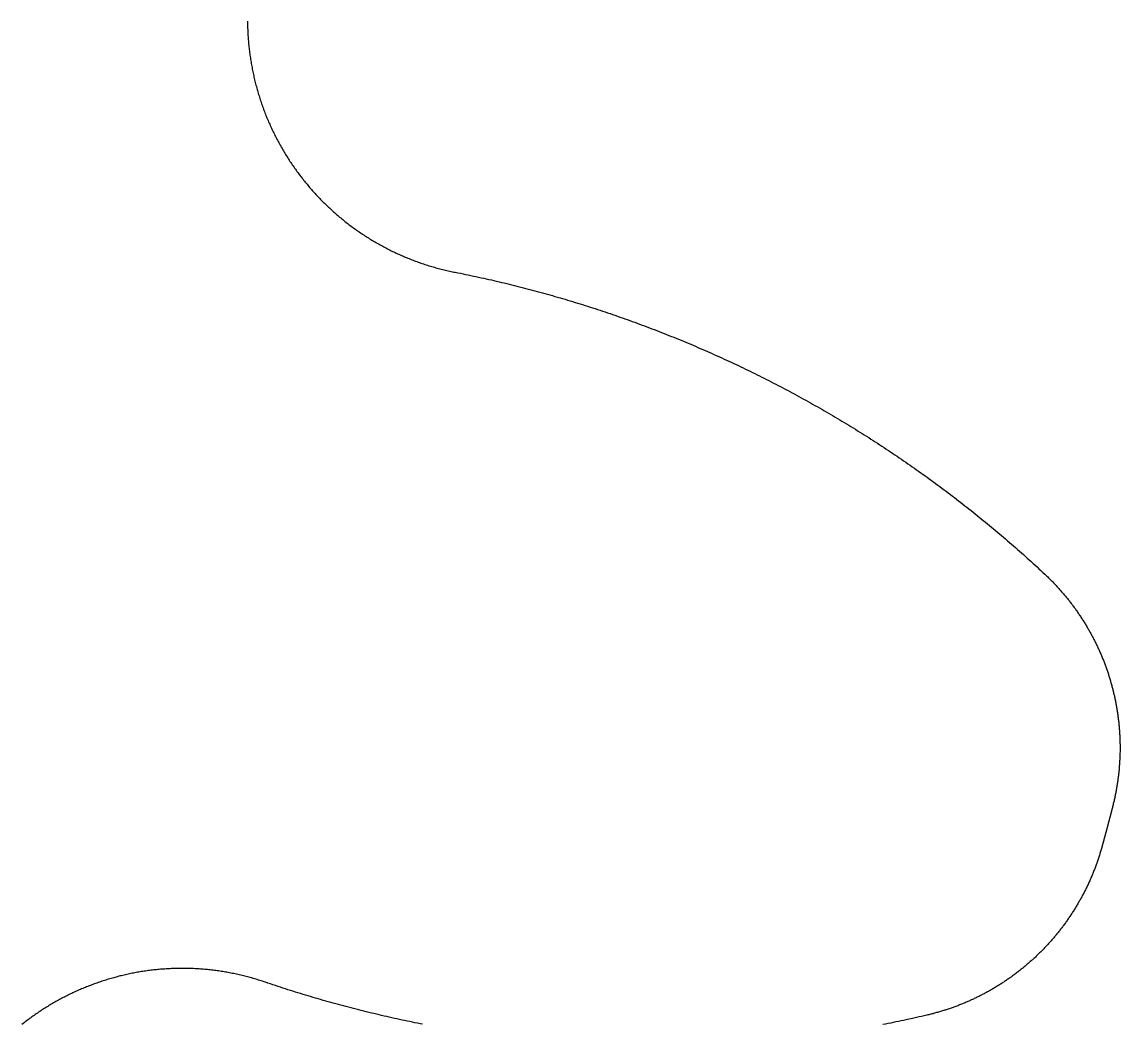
# Model space of a CAD drawing. Header units: millimetres. Extents: x 0 to 300, y 0 to 160.
# Drawn here: x 176.836 to 180.531, y 133.776 to 137.147 of the extents above; entities that cross this region are included whole.
import ezdxf

# ---------------------------------------------------------------- set-up
doc = ezdxf.new("R2010")
doc.units = ezdxf.units.MM
doc.header["$MEASUREMENT"] = 0
doc.layers.add('Layer 1', color=1, linetype='Continuous', true_color=0xff0000)

msp = doc.modelspace()

# ---------------------------------------------------------------- linework, layer by layer
at = {"layer": 'Layer 1'}
for points in [[(177.5948, 137.1498), (177.5948, 137.145), (177.5949, 137.1402), (177.595, 137.1353), (177.5951, 137.1305), (177.5952, 137.1257), (177.5954, 137.1209), (177.5956, 137.1161), (177.5958, 137.1113), (177.5961, 137.1065), (177.5964, 137.1017), (177.5967, 137.0969), (177.597, 137.0921), (177.5974, 137.0873), (177.5977, 137.0826), (177.5982, 137.0778), (177.5986, 137.073), (177.599, 137.0683), (177.5995, 137.0636), (177.6, 137.0588), (177.6006, 137.0541), (177.6011, 137.0494), (177.6017, 137.0447), (177.6023, 137.04), (177.603, 137.0353), (177.6036, 137.0306), (177.6043, 137.0259), (177.605, 137.0212), (177.6058, 137.0165), (177.6066, 137.0119), (177.6073, 137.0072), (177.6082, 137.0026), (177.609, 136.9979), (177.6099, 136.9933), (177.6107, 136.9887), (177.6117, 136.9841), (177.6126, 136.9795), (177.6136, 136.9749), (177.6145, 136.9703), (177.6155, 136.9657), (177.6166, 136.9611), (177.6176, 136.9566), (177.6187, 136.952), (177.6198, 136.9474), (177.621, 136.9429), (177.6221, 136.9384), (177.6233, 136.9339), (177.6245, 136.9293), (177.6257, 136.9248), (177.627, 136.9203), (177.6282, 136.9159), (177.6295, 136.9114), (177.6309, 136.9069), (177.6322, 136.9025), (177.6336, 136.898), (177.635, 136.8936), (177.6364, 136.8892), (177.6378, 136.8847), (177.6393, 136.8803), (177.6408, 136.8759), (177.6423, 136.8715), (177.6438, 136.8672), (177.6453, 136.8628), (177.6469, 136.8584), (177.6485, 136.8541), (177.6501, 136.8498), (177.6518, 136.8454), (177.6534, 136.8411), (177.6551, 136.8368), (177.6568, 136.8325), (177.6586, 136.8282), (177.6603, 136.824), (177.6621, 136.8197), (177.6639, 136.8154), (177.6657, 136.8112), (177.6676, 136.807), (177.6694, 136.8028), (177.6713, 136.7986), (177.6732, 136.7944), (177.6751, 136.7902), (177.6771, 136.786), (177.6791, 136.7818), (177.6811, 136.7777), (177.6831, 136.7736), (177.6851, 136.7694), (177.6872, 136.7653), (177.6892, 136.7612), (177.6913, 136.7571), (177.6935, 136.7531), (177.6956, 136.749), (177.6978, 136.7449), (177.7, 136.7409), (177.7022, 136.7369), (177.7044, 136.7329), (177.7066, 136.7289), (177.7089, 136.7249), (177.7112, 136.7209), (177.7135, 136.7169), (177.7158, 136.713), (177.7182, 136.709), (177.7206, 136.7051), (177.723, 136.7012), (177.7254, 136.6973), (177.7278, 136.6934), (177.7303, 136.6896), (177.7327, 136.6857), (177.7352, 136.6819), (177.7377, 136.678), (177.7403, 136.6742), (177.7428, 136.6704), (177.7454, 136.6666), (177.748, 136.6628), (177.7506, 136.6591), (177.7532, 136.6553), (177.7559, 136.6516), (177.7585, 136.6479), (177.7612, 136.6442), (177.7639, 136.6405), (177.7667, 136.6368), (177.7694, 136.6332), (177.7722, 136.6295), (177.775, 136.6259), (177.7778, 136.6223), (177.7806, 136.6187), (177.7834, 136.6151), (177.7863, 136.6115), (177.7892, 136.6079), (177.7921, 136.6044), (177.795, 136.6009), (177.7979, 136.5974), (177.8009, 136.5939), (177.8038, 136.5904), (177.8068, 136.5869), (177.8098, 136.5835), (177.8129, 136.5801), (177.8159, 136.5766), (177.819, 136.5732), (177.8221, 136.5699), (177.8252, 136.5665), (177.8283, 136.5631), (177.8314, 136.5598), (177.8346, 136.5565), (177.8377, 136.5532), (177.8409, 136.5499), (177.8441, 136.5466), (177.8473, 136.5434), (177.8506, 136.5401), (177.8538, 136.5369), (177.8571, 136.5337), (177.8604, 136.5305), (177.8637, 136.5274), (177.867, 136.5242), (177.8704, 136.5211), (177.8737, 136.518), (177.8771, 136.5149), (177.8805, 136.5118), (177.8839, 136.5087), (177.8874, 136.5057), (177.8908, 136.5026), (177.8943, 136.4996), (177.8977, 136.4966), (177.9012, 136.4936), (177.9047, 136.4907), (177.9083, 136.4877), (177.9118, 136.4848), (177.9154, 136.4819), (177.9189, 136.479), (177.9225, 136.4762), (177.9261, 136.4733), (177.9298, 136.4705), (177.9334, 136.4677), (177.9371, 136.4649), (177.9407, 136.4621), (177.9444, 136.4593), (177.9481, 136.4566), (177.9518, 136.4539), (177.9556, 136.4512), (177.9593, 136.4485), (177.9631, 136.4458), (177.9669, 136.4432), (177.9707, 136.4406), (177.9745, 136.438), (177.9783, 136.4354), (177.9821, 136.4328), (177.986, 136.4303), (177.9899, 136.4278), (177.9937, 136.4253), (177.9976, 136.4228), (178.0016, 136.4203), (178.0055, 136.4179), (178.0094, 136.4154), (178.0134, 136.413), (178.0174, 136.4107), (178.0213, 136.4083), (178.0253, 136.4059), (178.0294, 136.4036), (178.0334, 136.4013), (178.0374, 136.399), (178.0415, 136.3968), (178.0456, 136.3945), (178.0496, 136.3923), (178.0537, 136.3901), (178.0579, 136.3879), (178.062, 136.3858), (178.0661, 136.3837), (178.0703, 136.3815), (178.0745, 136.3795), (178.0786, 136.3774), (178.0828, 136.3753), (178.087, 136.3733), (178.0913, 136.3713), (178.0955, 136.3693), (178.0997, 136.3674), (178.104, 136.3654), (178.1083, 136.3635), (178.1126, 136.3616), (178.1169, 136.3597), (178.1212, 136.3579), (178.1255, 136.356), (178.1299, 136.3542), (178.1342, 136.3525), (178.1386, 136.3507), (178.1429, 136.349), (178.1473, 136.3472), (178.1517, 136.3455), (178.1562, 136.3439), (178.1606, 136.3422), (178.165, 136.3406), (178.1695, 136.339), (178.1739, 136.3374), (178.1784, 136.3359), (178.1829, 136.3343), (178.1874, 136.3328), (178.1919, 136.3313), (178.1964, 136.3299), (178.201, 136.3284), (178.2055, 136.327), (178.2101, 136.3256), (178.2146, 136.3243), (178.2192, 136.3229), (178.2238, 136.3216), (178.2284, 136.3203), (178.233, 136.319), (178.2376, 136.3178), (178.2423, 136.3166), (178.2469, 136.3154), (178.2516, 136.3142), (178.2563, 136.3131), (178.2609, 136.3119), (178.2656, 136.3108), (178.2703, 136.3098), (178.2751, 136.3087), (178.2798, 136.3077), (178.2845, 136.3067), (178.2893, 136.3057), (178.294, 136.3048), (178.3027, 136.3031), (178.3114, 136.3013), (178.3201, 136.2996), (178.3288, 136.2978), (178.3375, 136.296), (178.3462, 136.2942), (178.3548, 136.2923), (178.3635, 136.2905), (178.3722, 136.2886), (178.3808, 136.2867), (178.3895, 136.2848), (178.3981, 136.2829), (178.4068, 136.2809), (178.4154, 136.279), (178.424, 136.277), (178.4327, 136.275), (178.4413, 136.2729), (178.4499, 136.2709), (178.4585, 136.2688), (178.4671, 136.2668), (178.4757, 136.2647), (178.4843, 136.2626), (178.4929, 136.2604), (178.5015, 136.2583), (178.5101, 136.2561), (178.5186, 136.2539), (178.5272, 136.2517), (178.5357, 136.2495), (178.5443, 136.2472), (178.5528, 136.245), (178.5614, 136.2427), (178.5699, 136.2404), (178.5784, 136.2381), (178.587, 136.2357), (178.5955, 136.2334), (178.604, 136.231), (178.6125, 136.2286), (178.621, 136.2262), (178.6295, 136.2238), (178.638, 136.2213), (178.6464, 136.2189), (178.6549, 136.2164), (178.6634, 136.2139), (178.6718, 136.2114), (178.6803, 136.2088), (178.6887, 136.2063), (178.6972, 136.2037), (178.7056, 136.2011), (178.714, 136.1985), (178.7225, 136.1959), (178.7309, 136.1932), (178.7393, 136.1906), (178.7477, 136.1879), (178.7561, 136.1852), (178.7645, 136.1825), (178.7729, 136.1797), (178.7812, 136.177), (178.7896, 136.1742), (178.798, 136.1714), (178.8063, 136.1686), (178.8147, 136.1658), (178.823, 136.163), (178.8313, 136.1601), (178.8397, 136.1572), (178.848, 136.1543), (178.8563, 136.1514), (178.8646, 136.1485), (178.8729, 136.1455), (178.8812, 136.1425), (178.8895, 136.1396), (178.8978, 136.1366), (178.906, 136.1335), (178.9143, 136.1305), (178.9226, 136.1274), (178.9308, 136.1244), (178.939, 136.1213), (178.9473, 136.1181), (178.9555, 136.115), (178.9637, 136.1119), (178.9719, 136.1087), (178.9802, 136.1055), (178.9884, 136.1023), (178.9965, 136.0991), (179.0047, 136.0959), (179.0129, 136.0926), (179.0211, 136.0893), (179.0292, 136.0861), (179.0374, 136.0828), (179.0455, 136.0794), (179.0537, 136.0761), (179.0618, 136.0727), (179.0699, 136.0694), (179.078, 136.066), (179.0862, 136.0626), (179.0943, 136.0591), (179.1023, 136.0557), (179.1104, 136.0522), (179.1185, 136.0487), (179.1266, 136.0452), (179.1346, 136.0417), (179.1427, 136.0382), (179.1507, 136.0346), (179.1588, 136.0311), (179.1668, 136.0275), (179.1748, 136.0239), (179.1828, 136.0203), (179.1908, 136.0166), (179.1988, 136.013), (179.2068, 136.0093), (179.2148, 136.0056), (179.2228, 136.0019), (179.2308, 135.9982), (179.2387, 135.9944), (179.2467, 135.9907), (179.2546, 135.9869), (179.2625, 135.9831), (179.2705, 135.9793), (179.2784, 135.9755), (179.2863, 135.9716), (179.2942, 135.9678), (179.3021, 135.9639), (179.3099, 135.96), (179.3178, 135.9561), (179.3257, 135.9522), (179.3335, 135.9482), (179.3414, 135.9442), (179.3492, 135.9403), (179.357, 135.9363), (179.3649, 135.9323), (179.3727, 135.9282), (179.3805, 135.9242), (179.3883, 135.9201), (179.3961, 135.916), (179.4038, 135.9119), (179.4116, 135.9078), (179.4194, 135.9037), (179.4271, 135.8995), (179.4349, 135.8954), (179.4426, 135.8912), (179.4503, 135.887), (179.458, 135.8828), (179.4657, 135.8785), (179.4734, 135.8743), (179.4811, 135.87), (179.4888, 135.8657), (179.4965, 135.8614), (179.5041, 135.8571), (179.5118, 135.8528), (179.5194, 135.8484), (179.527, 135.8441), (179.5347, 135.8397), (179.5423, 135.8353), (179.5499, 135.8309), (179.5575, 135.8264), (179.5651, 135.822), (179.5726, 135.8175), (179.5802, 135.813), (179.5878, 135.8085), (179.5953, 135.804), (179.6028, 135.7995), (179.6104, 135.7949), (179.6179, 135.7903), (179.6254, 135.7858), (179.6329, 135.7812), (179.6404, 135.7765), (179.6479, 135.7719), (179.6553, 135.7673), (179.6628, 135.7626), (179.6702, 135.7579), (179.6777, 135.7532), (179.6851, 135.7485), (179.6925, 135.7438), (179.6999, 135.739), (179.7073, 135.7343), (179.7147, 135.7295), (179.7221, 135.7247), (179.7295, 135.7199), (179.7368, 135.715), (179.7442, 135.7102), (179.7515, 135.7053), (179.7589, 135.7004), (179.7662, 135.6955), (179.7735, 135.6906), (179.7808, 135.6857), (179.7881, 135.6808), (179.7954, 135.6758), (179.8026, 135.6708), (179.8099, 135.6658), (179.8171, 135.6608), (179.8244, 135.6558), (179.8316, 135.6508), (179.8388, 135.6457), (179.846, 135.6406), (179.8532, 135.6356), (179.8604, 135.6304), (179.8676, 135.6253), (179.8747, 135.6202), (179.8819, 135.615), (179.889, 135.6099), (179.8962, 135.6047), (179.9033, 135.5995), (179.9104, 135.5943), (179.9175, 135.589), (179.9246, 135.5838), (179.9317, 135.5785), (179.9387, 135.5732), (179.9458, 135.5679), (179.9528, 135.5626), (179.9599, 135.5573), (179.9669, 135.552), (179.9739, 135.5466), (179.9809, 135.5412), (179.9879, 135.5358), (179.9949, 135.5304), (180.0018, 135.525), (180.0088, 135.5196), (180.0157, 135.5141), (180.0227, 135.5086), (180.0296, 135.5032), (180.0365, 135.4977), (180.0434, 135.4921), (180.0503, 135.4866), (180.0572, 135.4811), (180.064, 135.4755), (180.0709, 135.4699), (180.0777, 135.4643), (180.0846, 135.4587), (180.0914, 135.4531), (180.0982, 135.4474), (180.105, 135.4418), (180.1118, 135.4361), (180.1186, 135.4304), (180.1253, 135.4247), (180.1321, 135.419), (180.1388, 135.4133), (180.1455, 135.4075), (180.1523, 135.4017), (180.159, 135.396), (180.1657, 135.3902), (180.1723, 135.3844), (180.179, 135.3785), (180.1857, 135.3727), (180.1923, 135.3668), (180.1989, 135.361), (180.2056, 135.3551), (180.2122, 135.3492), (180.2188, 135.3432), (180.2254, 135.3373), (180.2319, 135.3314), (180.2385, 135.3254), (180.245, 135.3194), (180.2516, 135.3134), (180.2581, 135.3074), (180.2646, 135.3014), (180.2711, 135.2953), (180.2776, 135.2893), (180.2801, 135.2869), (180.2826, 135.2846), (180.2851, 135.2822), (180.2876, 135.2798), (180.29, 135.2774), (180.2925, 135.275), (180.2949, 135.2726), (180.2973, 135.2702), (180.2997, 135.2678), (180.3021, 135.2653), (180.3045, 135.2629), (180.3069, 135.2604), (180.3093, 135.258), (180.3116, 135.2555), (180.314, 135.253), (180.3163, 135.2505), (180.3186, 135.248), (180.3209, 135.2455), (180.3232, 135.243), (180.3255, 135.2405), (180.3277, 135.238), (180.33, 135.2354), (180.3322, 135.2329), (180.3345, 135.2303), (180.3367, 135.2278), (180.3389, 135.2252), (180.3411, 135.2226), (180.3433, 135.22), (180.3455, 135.2174), (180.3476, 135.2148), (180.3498, 135.2122), (180.3519, 135.2096), (180.354, 135.207), (180.3562, 135.2043), (180.3583, 135.2017), (180.3604, 135.199), (180.3624, 135.1964), (180.3645, 135.1937), (180.3666, 135.191), (180.3686, 135.1883), (180.3706, 135.1857), (180.3726, 135.183), (180.3746, 135.1802), (180.3766, 135.1775), (180.3786, 135.1748), (180.3806, 135.1721), (180.3825, 135.1694), (180.3845, 135.1666), (180.3864, 135.1639), (180.3883, 135.1611), (180.3902, 135.1583), (180.3921, 135.1556), (180.394, 135.1528), (180.3959, 135.15), (180.3978, 135.1472), (180.3996, 135.1444), (180.4014, 135.1416), (180.4033, 135.1388), (180.4051, 135.136), (180.4069, 135.1332), (180.4087, 135.1303), (180.4104, 135.1275), (180.4122, 135.1246), (180.4139, 135.1218), (180.4157, 135.1189), (180.4174, 135.1161), (180.4191, 135.1132), (180.4208, 135.1103), (180.4225, 135.1074), (180.4242, 135.1046), (180.4258, 135.1017), (180.4275, 135.0988), (180.4291, 135.0958), (180.4307, 135.0929), (180.4323, 135.09), (180.4339, 135.0871), (180.4355, 135.0841), (180.4371, 135.0812), (180.4386, 135.0783), (180.4402, 135.0753), (180.4417, 135.0724), (180.4433, 135.0694), (180.4448, 135.0664), (180.4463, 135.0634), (180.4477, 135.0605), (180.4492, 135.0575), (180.4507, 135.0545), (180.4521, 135.0515), (180.4536, 135.0485), (180.455, 135.0455), (180.4564, 135.0425), (180.4578, 135.0394), (180.4592, 135.0364), (180.4605, 135.0334), (180.4619, 135.0304), (180.4632, 135.0273), (180.4646, 135.0243), (180.4659, 135.0212), (180.4672, 135.0182), (180.4685, 135.0151), (180.4698, 135.012), (180.471, 135.009), (180.4723, 135.0059), (180.4735, 135.0028), (180.4748, 134.9997), (180.476, 134.9966), (180.4772, 134.9935), (180.4784, 134.9904), (180.4795, 134.9873), (180.4807, 134.9842), (180.4819, 134.9811), (180.483, 134.978), (180.4841, 134.9749), (180.4852, 134.9718), (180.4863, 134.9686), (180.4874, 134.9655), (180.4885, 134.9624), (180.4896, 134.9592), (180.4906, 134.9561), (180.4916, 134.9529), (180.4927, 134.9497), (180.4937, 134.9466), (180.4947, 134.9434), (180.4956, 134.9403), (180.4966, 134.9371), (180.4976, 134.9339), (180.4985, 134.9307), (180.4994, 134.9275), (180.5003, 134.9244), (180.5013, 134.9212), (180.5021, 134.918), (180.503, 134.9148), (180.5039, 134.9116), (180.5047, 134.9084), (180.5056, 134.9051), (180.5064, 134.9019), (180.5072, 134.8987), (180.508, 134.8955), (180.5088, 134.8923), (180.5095, 134.889), (180.5103, 134.8858), (180.511, 134.8826), (180.5118, 134.8793), (180.5125, 134.8761), (180.5132, 134.8729), (180.5139, 134.8696), (180.5146, 134.8664), (180.5152, 134.8631), (180.5159, 134.8598), (180.5165, 134.8566), (180.5171, 134.8533), (180.5177, 134.8501), (180.5183, 134.8468), (180.5189, 134.8435), (180.5195, 134.8403), (180.52, 134.837), (180.5206, 134.8337), (180.5211, 134.8304), (180.5216, 134.8271), (180.5221, 134.8239), (180.5226, 134.8206), (180.5231, 134.8173), (180.5235, 134.814), (180.524, 134.8107), (180.5244, 134.8074), (180.5248, 134.8041), (180.5252, 134.8008), (180.5256, 134.7975), (180.526, 134.7942), (180.5264, 134.7909), (180.5267, 134.7876), (180.5271, 134.7842), (180.5274, 134.7809), (180.5277, 134.7776), (180.528, 134.7743), (180.5283, 134.771), (180.5285, 134.7677), (180.5288, 134.7643), (180.529, 134.761), (180.5293, 134.7577), (180.5295, 134.7544), (180.5297, 134.751), (180.5299, 134.7477), (180.53, 134.7444), (180.5302, 134.741), (180.5303, 134.7377), (180.5305, 134.7344), (180.5306, 134.731), (180.5307, 134.7277), (180.5308, 134.7243), (180.5308, 134.721), (180.5309, 134.7176), (180.5309, 134.7143), (180.531, 134.711), (180.531, 134.7076), (180.531, 134.7043), (180.531, 134.7009), (180.531, 134.6976), (180.5309, 134.6942), (180.5309, 134.6909), (180.5308, 134.6875), (180.5307, 134.6842), (180.5306, 134.6808), (180.5305, 134.6775), (180.5304, 134.6741), (180.5302, 134.6707), (180.5301, 134.6674), (180.5299, 134.664), (180.5297, 134.6607), (180.5296, 134.6573), (180.5293, 134.654), (180.5291, 134.6506), (180.5289, 134.6473), (180.5286, 134.6439), (180.5284, 134.6405), (180.5281, 134.6372), (180.5278, 134.6338), (180.5275, 134.6305), (180.5272, 134.6271), (180.5268, 134.6237), (180.5265, 134.6204), (180.5261, 134.617), (180.5257, 134.6137), (180.5253, 134.6103), (180.5249, 134.607), (180.5245, 134.6036), (180.5241, 134.6002), (180.5236, 134.5969), (180.5232, 134.5935), (180.5227, 134.5902), (180.5222, 134.5868), (180.5217, 134.5835), (180.5211, 134.5801), (180.5206, 134.5768), (180.5201, 134.5734), (180.5195, 134.5701), (180.5189, 134.5667), (180.5183, 134.5634), (180.5177, 134.56), (180.5171, 134.5567), (180.5164, 134.5533), (180.5158, 134.55), (180.5151, 134.5466), (180.5144, 134.5433), (180.5137, 134.5399), (180.513, 134.5366), (180.5123, 134.5333), (180.5115, 134.5299), (180.5108, 134.5266), (180.51, 134.5232), (180.5092, 134.5199), (180.5084, 134.5166), (180.5076, 134.5132), (180.5068, 134.5099), (180.5059, 134.5066), (180.5051, 134.5033), (180.5049, 134.5027), (180.5048, 134.5022), (180.5047, 134.5017), (180.5045, 134.5012), (180.5044, 134.5007), (180.5043, 134.5002), (180.5041, 134.4997), (180.504, 134.4992), (180.5039, 134.4987), (180.5037, 134.4982), (180.5036, 134.4976), (180.5035, 134.4971), (180.5033, 134.4966), (180.5032, 134.4961), (180.5031, 134.4956), (180.5029, 134.4951), (180.5028, 134.4946), (180.5027, 134.4941), (180.5025, 134.4936), (180.5024, 134.4931), (180.5023, 134.4925), (180.5021, 134.492), (180.502, 134.4915), (180.5019, 134.491), (180.5017, 134.4905), (180.5016, 134.49), (180.5015, 134.4895), (180.5013, 134.489), (180.5012, 134.4885), (180.5011, 134.488), (180.5009, 134.4874), (180.5008, 134.4869), (180.5007, 134.4864), (180.5005, 134.4859), (180.5004, 134.4854), (180.5003, 134.4849), (180.5001, 134.4844), (180.5, 134.4839), (180.4999, 134.4834), (180.4997, 134.4829), (180.4996, 134.4823), (180.4995, 134.4818), (180.4993, 134.4813), (180.4992, 134.4808), (180.4991, 134.4803), (180.4989, 134.4798), (180.4988, 134.4793), (180.4987, 134.4788), (180.4985, 134.4783), (180.4984, 134.4778), (180.4983, 134.4773), (180.4981, 134.4767), (180.498, 134.4762), (180.4979, 134.4757), (180.4977, 134.4752), (180.4976, 134.4747), (180.4975, 134.4742), (180.4973, 134.4737), (180.4972, 134.4732), (180.497, 134.4727), (180.4969, 134.4722), (180.4968, 134.4716), (180.4966, 134.4711), (180.4965, 134.4706), (180.4964, 134.4701), (180.4962, 134.4696), (180.4961, 134.4691), (180.496, 134.4686), (180.4958, 134.4681), (180.4957, 134.4676), (180.4956, 134.4671), (180.4954, 134.4665), (180.4953, 134.466), (180.4952, 134.4655), (180.495, 134.465), (180.4949, 134.4645), (180.4948, 134.464), (180.4946, 134.4635), (180.4945, 134.463), (180.4944, 134.4625), (180.4942, 134.462), (180.4941, 134.4614), (180.494, 134.4609), (180.4938, 134.4604), (180.4937, 134.4599), (180.4935, 134.4594), (180.4934, 134.4589), (180.4933, 134.4584), (180.4931, 134.4579), (180.493, 134.4574), (180.4929, 134.4569), (180.4927, 134.4563), (180.4926, 134.4558), (180.4925, 134.4553), (180.4923, 134.4548), (180.4922, 134.4543), (180.4921, 134.4538), (180.4919, 134.4533), (180.4918, 134.4528), (180.4917, 134.4523), (180.4915, 134.4518), (180.4914, 134.4513), (180.4912, 134.4507), (180.4911, 134.4502), (180.491, 134.4497), (180.4908, 134.4492), (180.4907, 134.4487), (180.4906, 134.4482), (180.4904, 134.4477), (180.4903, 134.4472), (180.4902, 134.4467), (180.49, 134.4462), (180.4899, 134.4456), (180.4898, 134.4451), (180.4896, 134.4446), (180.4895, 134.4441), (180.4893, 134.4436), (180.4892, 134.4431), (180.4891, 134.4426), (180.4889, 134.4421), (180.4888, 134.4416), (180.4887, 134.4411), (180.4885, 134.4406), (180.4884, 134.44), (180.4883, 134.4395), (180.4881, 134.439), (180.488, 134.4385), (180.4879, 134.438), (180.4877, 134.4375), (180.4876, 134.437), (180.4874, 134.4365), (180.4873, 134.436), (180.4872, 134.4355), (180.487, 134.435), (180.4869, 134.4344), (180.4868, 134.4339), (180.4866, 134.4334), (180.4865, 134.4329), (180.4864, 134.4324), (180.4862, 134.4319), (180.4861, 134.4314), (180.4859, 134.4309), (180.4858, 134.4304), (180.4857, 134.4299), (180.4855, 134.4293), (180.4854, 134.4288), (180.4853, 134.4283), (180.4851, 134.4278), (180.485, 134.4273), (180.4849, 134.4268), (180.4847, 134.4263), (180.4846, 134.4258), (180.4844, 134.4253), (180.4843, 134.4248), (180.4842, 134.4243), (180.484, 134.4237), (180.4839, 134.4232), (180.4838, 134.4227), (180.4836, 134.4222), (180.4835, 134.4217), (180.4833, 134.4212), (180.4832, 134.4207), (180.4831, 134.4202), (180.4829, 134.4197), (180.4828, 134.4192), (180.4827, 134.4187), (180.4825, 134.4181), (180.4824, 134.4176), (180.4822, 134.4171), (180.4821, 134.4166), (180.482, 134.4161), (180.4818, 134.4156), (180.4817, 134.4151), (180.4816, 134.4146), (180.4814, 134.4141), (180.4813, 134.4136), (180.4811, 134.4131), (180.481, 134.4125), (180.4809, 134.412), (180.4807, 134.4115), (180.4806, 134.411), (180.4805, 134.4105), (180.4803, 134.41), (180.4802, 134.4095), (180.48, 134.409), (180.4799, 134.4085), (180.4798, 134.408), (180.4796, 134.4075), (180.4795, 134.407), (180.4794, 134.4064), (180.4792, 134.4059), (180.4791, 134.4054), (180.4789, 134.4049), (180.4788, 134.4044), (180.4787, 134.4039), (180.4785, 134.4034), (180.4784, 134.4029), (180.4783, 134.4024), (180.4781, 134.4019), (180.478, 134.4014), (180.4778, 134.4008), (180.4777, 134.4003), (180.4776, 134.3998), (180.4774, 134.3993), (180.4773, 134.3988), (180.4771, 134.3983), (180.477, 134.3978), (180.4769, 134.3973), (180.4767, 134.3968), (180.4766, 134.3963), (180.4765, 134.3958), (180.4763, 134.3953), (180.4762, 134.3947), (180.476, 134.3942), (180.4759, 134.3937), (180.4758, 134.3932), (180.4756, 134.3927), (180.4755, 134.3922), (180.4753, 134.3917), (180.4752, 134.3912), (180.4751, 134.3907), (180.4749, 134.3902), (180.4748, 134.3897), (180.4746, 134.3892), (180.4745, 134.3886), (180.4744, 134.3881), (180.4742, 134.3876), (180.4741, 134.3871), (180.474, 134.3866), (180.4738, 134.3861), (180.4737, 134.3856), (180.4735, 134.3851), (180.4734, 134.3846), (180.4733, 134.3841), (180.4731, 134.3836), (180.473, 134.3831), (180.4728, 134.3825), (180.4727, 134.382), (180.4726, 134.3815), (180.4724, 134.381), (180.4723, 134.3805), (180.4721, 134.38), (180.472, 134.3795), (180.4719, 134.379), (180.4717, 134.3785), (180.4716, 134.378), (180.4714, 134.3775), (180.4713, 134.377), (180.4712, 134.3764), (180.471, 134.3759), (180.4709, 134.3754), (180.4707, 134.3749), (180.4706, 134.3744), (180.4705, 134.3739), (180.4703, 134.3734), (180.4702, 134.3729), (180.4693, 134.3696), (180.4683, 134.3663), (180.4674, 134.363), (180.4664, 134.3597), (180.4655, 134.3564), (180.4645, 134.3531), (180.4635, 134.3498), (180.4625, 134.3466), (180.4614, 134.3433), (180.4604, 134.34), (180.4594, 134.3368), (180.4583, 134.3335), (180.4572, 134.3303), (180.4561, 134.3271), (180.455, 134.3238), (180.4539, 134.3206), (180.4528, 134.3174), (180.4516, 134.3142), (180.4505, 134.311), (180.4493, 134.3078), (180.4481, 134.3046), (180.4469, 134.3014), (180.4457, 134.2983), (180.4445, 134.2951), (180.4433, 134.2919), (180.442, 134.2888), (180.4408, 134.2856), (180.4395, 134.2825), (180.4382, 134.2794), (180.4369, 134.2762), (180.4356, 134.2731), (180.4343, 134.27), (180.4329, 134.2669), (180.4316, 134.2638), (180.4302, 134.2607), (180.4288, 134.2576), (180.4275, 134.2545), (180.4261, 134.2515), (180.4247, 134.2484), (180.4232, 134.2453), (180.4218, 134.2423), (180.4204, 134.2393), (180.4189, 134.2362), (180.4174, 134.2332), (180.4159, 134.2302), (180.4144, 134.2272), (180.4129, 134.2242), (180.4114, 134.2212), (180.4099, 134.2182), (180.4083, 134.2152), (180.4068, 134.2122), (180.4052, 134.2092), (180.4036, 134.2063), (180.402, 134.2033), (180.4004, 134.2004), (180.3988, 134.1974), (180.3972, 134.1945), (180.3955, 134.1916), (180.3939, 134.1887), (180.3922, 134.1858), (180.3906, 134.1829), (180.3889, 134.18), (180.3872, 134.1771), (180.3855, 134.1742), (180.3837, 134.1714), (180.382, 134.1685), (180.3803, 134.1656), (180.3785, 134.1628), (180.3767, 134.16), (180.375, 134.1571), (180.3732, 134.1543), (180.3714, 134.1515), (180.3696, 134.1487), (180.3677, 134.1459), (180.3659, 134.1431), (180.3641, 134.1403), (180.3622, 134.1376), (180.3603, 134.1348), (180.3584, 134.1321), (180.3566, 134.1293), (180.3547, 134.1266), (180.3527, 134.1239), (180.3508, 134.1211), (180.3489, 134.1184), (180.3469, 134.1157), (180.345, 134.113), (180.343, 134.1103), (180.341, 134.1077), (180.339, 134.105), (180.337, 134.1023), (180.335, 134.0997), (180.333, 134.0971), (180.331, 134.0944), (180.3289, 134.0918), (180.3269, 134.0892), (180.3248, 134.0866), (180.3227, 134.084), (180.3207, 134.0814), (180.3186, 134.0788), (180.3165, 134.0762), (180.3143, 134.0737), (180.3122, 134.0711), (180.3101, 134.0686), (180.3079, 134.0661), (180.3058, 134.0635), (180.3036, 134.061), (180.3014, 134.0585), (180.2992, 134.056), (180.297, 134.0535), (180.2948, 134.051), (180.2926, 134.0486), (180.2904, 134.0461), (180.2881, 134.0437), (180.2859, 134.0412), (180.2836, 134.0388), (180.2814, 134.0364), (180.2791, 134.034), (180.2768, 134.0316), (180.2745, 134.0292), (180.2722, 134.0268), (180.2699, 134.0244), (180.2676, 134.022), (180.2652, 134.0197), (180.2629, 134.0173), (180.2605, 134.015), (180.2581, 134.0127), (180.2558, 134.0104), (180.2534, 134.0081), (180.251, 134.0058), (180.2486, 134.0035), (180.2462, 134.0012), (180.2437, 133.9989), (180.2413, 133.9967), (180.2389, 133.9944), (180.2364, 133.9922), (180.234, 133.99), (180.2315, 133.9878), (180.229, 133.9856), (180.2265, 133.9834), (180.224, 133.9812), (180.2215, 133.979), (180.219, 133.9769), (180.2165, 133.9747), (180.2139, 133.9726), (180.2114, 133.9704), (180.2088, 133.9683), (180.2063, 133.9662), (180.2037, 133.9641), (180.2011, 133.962), (180.1985, 133.9599), (180.196, 133.9578), (180.1933, 133.9558), (180.1907, 133.9537), (180.1881, 133.9517), (180.1855, 133.9497), (180.1828, 133.9477), (180.1802, 133.9457), (180.1775, 133.9437), (180.1749, 133.9417), (180.1722, 133.9397), (180.1695, 133.9377), (180.1668, 133.9358), (180.1641, 133.9338), (180.1614, 133.9319), (180.1587, 133.93), (180.156, 133.9281), (180.1532, 133.9262), (180.1505, 133.9243), (180.1477, 133.9224), (180.145, 133.9206), (180.1422, 133.9187), (180.1394, 133.9169), (180.1367, 133.9151), (180.1339, 133.9132), (180.1311, 133.9114), (180.1283, 133.9096), (180.1254, 133.9078), (180.1226, 133.9061), (180.1198, 133.9043), (180.117, 133.9026), (180.1141, 133.9008), (180.1113, 133.8991), (180.1084, 133.8974), (180.1055, 133.8957), (180.1026, 133.894), (180.0998, 133.8923), (180.0969, 133.8906), (180.094, 133.889), (180.0911, 133.8873), (180.0881, 133.8857), (180.0852, 133.8841), (180.0823, 133.8825), (180.0794, 133.8809), (180.0764, 133.8793), (180.0735, 133.8777), (180.0705, 133.8762), (180.0675, 133.8746), (180.0645, 133.8731), (180.0616, 133.8715), (180.0586, 133.87), (180.0556, 133.8685), (180.0526, 133.867), (180.0496, 133.8656), (180.0465, 133.8641), (180.0435, 133.8626), (180.0405, 133.8612), (180.0374, 133.8598), (180.0344, 133.8584), (180.0313, 133.857), (180.0283, 133.8556), (180.0252, 133.8542), (180.0221, 133.8528), (180.0191, 133.8515), (180.016, 133.8501), (180.0129, 133.8488), (180.0098, 133.8475), (180.0067, 133.8462), (180.0036, 133.8449), (180.0004, 133.8436), (179.9973, 133.8423), (179.9942, 133.8411), (179.991, 133.8398), (179.9879, 133.8386), (179.9847, 133.8374), (179.9816, 133.8362), (179.9784, 133.835), (179.9752, 133.8338), (179.972, 133.8327), (179.9689, 133.8315), (179.9657, 133.8304), (179.9625, 133.8293), (179.9593, 133.8282), (179.956, 133.8271), (179.9528, 133.826), (179.9496, 133.8249), (179.9464, 133.8238), (179.9431, 133.8228), (179.9399, 133.8218), (179.9366, 133.8207), (179.9334, 133.8197), (179.9301, 133.8187), (179.9269, 133.8178), (179.9236, 133.8168), (179.9203, 133.8158), (179.917, 133.8149), (179.9137, 133.814), (179.9104, 133.8131), (179.9071, 133.8122), (179.9038, 133.8113), (179.9005, 133.8104), (179.8972, 133.8096), (179.8939, 133.8087), (179.8906, 133.8079), (179.8872, 133.8071), (179.8839, 133.8063), (179.8805, 133.8055), (179.8719, 133.8035), (179.8632, 133.8015), (179.8546, 133.7995), (179.8459, 133.7976), (179.8373, 133.7956), (179.8286, 133.7937), (179.82, 133.7918), (179.8113, 133.79), (179.8026, 133.7881), (179.794, 133.7863), (179.7853, 133.7845), (179.7766, 133.7827), (179.7679, 133.7809), (179.7592, 133.7791), (179.7506, 133.7774), (179.7419, 133.7757), (179.7332, 133.774)], [(178.1841, 133.775), (178.1754, 133.7767), (178.1668, 133.7784), (178.1581, 133.7801), (178.1495, 133.7819), (178.1408, 133.7837), (178.1322, 133.7855), (178.1236, 133.7873), (178.115, 133.7891), (178.1063, 133.791), (178.0977, 133.7929), (178.0891, 133.7948), (178.0805, 133.7967), (178.0719, 133.7986), (178.0633, 133.8005), (178.0547, 133.8025), (178.0461, 133.8045), (178.0375, 133.8065), (178.0289, 133.8085), (178.0203, 133.8106), (178.0117, 133.8126), (178.0031, 133.8147), (177.9946, 133.8168), (177.986, 133.8189), (177.9774, 133.8211), (177.9689, 133.8232), (177.9603, 133.8254), (177.9517, 133.8276), (177.9432, 133.8298), (177.9346, 133.832), (177.9261, 133.8343), (177.9176, 133.8366), (177.909, 133.8389), (177.9005, 133.8412), (177.892, 133.8435), (177.8834, 133.8458), (177.8749, 133.8482), (177.8664, 133.8506), (177.8579, 133.853), (177.8494, 133.8554), (177.8409, 133.8579), (177.8324, 133.8603), (177.8239, 133.8628), (177.8154, 133.8653), (177.8069, 133.8678), (177.7984, 133.8703), (177.7899, 133.8729), (177.7815, 133.8755), (177.773, 133.8781), (177.7645, 133.8807), (177.7561, 133.8833), (177.7476, 133.886), (177.7392, 133.8886), (177.7307, 133.8913), (177.7223, 133.894), (177.7138, 133.8967), (177.7054, 133.8995), (177.697, 133.9022), (177.6885, 133.905), (177.6801, 133.9078), (177.6717, 133.9106), (177.6633, 133.9135), (177.6549, 133.9163), (177.6503, 133.9179), (177.6457, 133.9194), (177.6411, 133.9209), (177.6365, 133.9224), (177.6319, 133.9238), (177.6273, 133.9253), (177.6227, 133.9266), (177.6181, 133.928), (177.6134, 133.9293), (177.6088, 133.9307), (177.6042, 133.9319), (177.5996, 133.9332), (177.5949, 133.9344), (177.5903, 133.9356), (177.5857, 133.9368), (177.581, 133.938), (177.5764, 133.9391), (177.5718, 133.9402), (177.5671, 133.9413), (177.5625, 133.9423), (177.5578, 133.9433), (177.5532, 133.9443), (177.5485, 133.9453), (177.5439, 133.9462), (177.5392, 133.9471), (177.5346, 133.948), (177.5299, 133.9489), (177.5253, 133.9497), (177.5206, 133.9505), (177.5159, 133.9513), (177.5113, 133.9521), (177.5066, 133.9528), (177.502, 133.9535), (177.4973, 133.9542), (177.4926, 133.9548), (177.488, 133.9555), (177.4833, 133.9561), (177.4787, 133.9566), (177.474, 133.9572), (177.4693, 133.9577), (177.4647, 133.9582), (177.46, 133.9587), (177.4554, 133.9591), (177.4507, 133.9596), (177.446, 133.9599), (177.4414, 133.9603), (177.4367, 133.9607), (177.4321, 133.961), (177.4274, 133.9613), (177.4227, 133.9615), (177.4181, 133.9618), (177.4134, 133.962), (177.4088, 133.9622), (177.4041, 133.9624), (177.3995, 133.9625), (177.3948, 133.9626), (177.3902, 133.9627), (177.3855, 133.9628), (177.3809, 133.9628), (177.3763, 133.9629), (177.3716, 133.9628), (177.367, 133.9628), (177.3624, 133.9628), (177.3577, 133.9627), (177.3531, 133.9626), (177.3485, 133.9624), (177.3438, 133.9623), (177.3392, 133.9621), (177.3346, 133.9619), (177.33, 133.9617), (177.3254, 133.9614), (177.3208, 133.9611), (177.3162, 133.9608), (177.3116, 133.9605), (177.307, 133.9601), (177.3024, 133.9598), (177.2978, 133.9594), (177.2932, 133.9589), (177.2886, 133.9585), (177.284, 133.958), (177.2794, 133.9575), (177.2749, 133.957), (177.2703, 133.9565), (177.2657, 133.9559), (177.2612, 133.9553), (177.2566, 133.9547), (177.252, 133.954), (177.2475, 133.9534), (177.243, 133.9527), (177.2384, 133.9519), (177.2339, 133.9512), (177.2294, 133.9504), (177.2248, 133.9497), (177.2203, 133.9489), (177.2158, 133.948), (177.2113, 133.9472), (177.2068, 133.9463), (177.2023, 133.9454), (177.1978, 133.9444), (177.1933, 133.9435), (177.1888, 133.9425), (177.1844, 133.9415), (177.1799, 133.9405), (177.1754, 133.9394), (177.171, 133.9384), (177.1665, 133.9373), (177.1621, 133.9362), (177.1577, 133.935), (177.1532, 133.9339), (177.1488, 133.9327), (177.1444, 133.9315), (177.14, 133.9302), (177.1356, 133.929), (177.1312, 133.9277), (177.1268, 133.9264), (177.1224, 133.9251), (177.118, 133.9237), (177.1137, 133.9224), (177.1093, 133.921), (177.105, 133.9196), (177.1006, 133.9181), (177.0963, 133.9166), (177.092, 133.9152), (177.0876, 133.9137), (177.0833, 133.9121), (177.079, 133.9106), (177.0747, 133.909), (177.0704, 133.9074), (177.0662, 133.9058), (177.0619, 133.9041), (177.0576, 133.9025), (177.0534, 133.9008), (177.0491, 133.8991), (177.0449, 133.8973), (177.0407, 133.8956), (177.0365, 133.8938), (177.0322, 133.892), (177.0281, 133.8902), (177.0239, 133.8883), (177.0197, 133.8865), (177.0155, 133.8846), (177.0114, 133.8827), (177.0072, 133.8808), (177.0031, 133.8788), (176.9989, 133.8768), (176.9948, 133.8748), (176.9907, 133.8728), (176.9866, 133.8708), (176.9825, 133.8687), (176.9784, 133.8666), (176.9744, 133.8645), (176.9703, 133.8624), (176.9663, 133.8602), (176.9622, 133.8581), (176.9582, 133.8559), (176.9542, 133.8537), (176.9502, 133.8514), (176.9462, 133.8492), (176.9422, 133.8469), (176.9383, 133.8446), (176.9343, 133.8423), (176.9303, 133.8399), (176.9264, 133.8375), (176.9225, 133.8352), (176.9186, 133.8328), (176.9147, 133.8303), (176.9108, 133.8279), (176.9069, 133.8254), (176.9031, 133.8229), (176.8992, 133.8204), (176.8954, 133.8179), (176.8916, 133.8153), (176.8877, 133.8127), (176.8839, 133.8101), (176.8802, 133.8075), (176.8764, 133.8049), (176.8726, 133.8022), (176.8689, 133.7995), (176.8651, 133.7968), (176.8614, 133.7941), (176.8577, 133.7914), (176.854, 133.7886), (176.8503, 133.7858), (176.8467, 133.783), (176.843, 133.7802), (176.8394, 133.7773), (176.8358, 133.7745)]]:
    msp.add_lwpolyline(points, dxfattribs=at)

doc.saveas('drawing.dxf')
